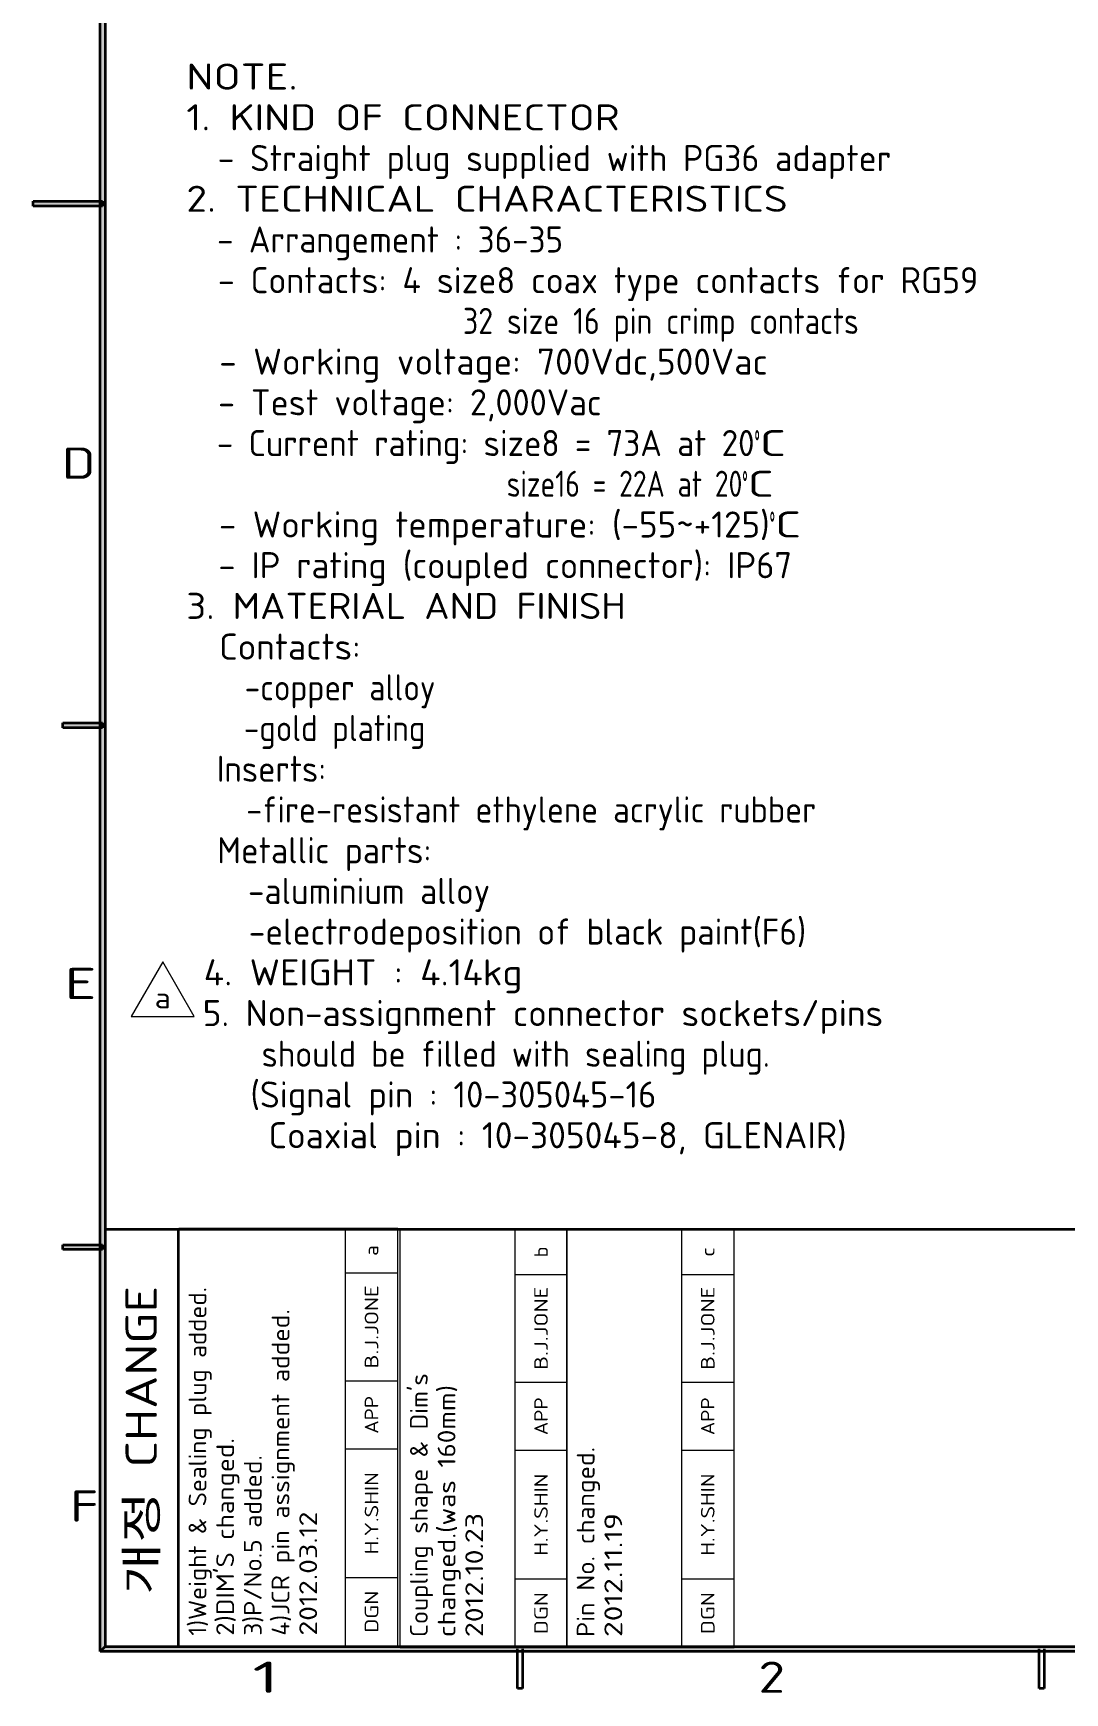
# Model space of a CAD drawing. Extents: x 23 to 472, y 3 to 294.
# Drawn here: x 23.4 to 122.2, y 5.8 to 164.8 of the extents above; entities that cross this region are included whole.
import ezdxf
from ezdxf.enums import TextEntityAlignment as Align

# ---------------------------------------------------------------- set-up
doc = ezdxf.new("R2010")
doc.units = 0
doc.layers.get('0').update_dxf_attribs({"lineweight": 13})
doc.layers.add('3', color=7, linetype='Continuous', lineweight=13)
doc.layers.add('5', color=7, linetype='Continuous', lineweight=13)
doc.styles.get("Standard").update_dxf_attribs({"font": 'isocp.shx'})

# ---------------------------------------------------------------- blocks, each defined once
blk = doc.blocks.new('BLOCK4340')
at = {"layer": '3', "color": 7, "lineweight": 13}
blk.add_text('D', height=3, dxfattribs=at).set_placement((26.11, 122.13), (29.34, 122.13), align=Align.FIT)
blk = doc.blocks.new('BLOCK4344')
at = {"layer": '3', "color": 7, "lineweight": 13}
blk.add_text('2', height=3, dxfattribs=at).set_placement((92.86, 5.79), (95.4, 5.79), align=Align.FIT)
blk = doc.blocks.new('BLOCK4345')
at = {"layer": '3', "color": 7, "lineweight": 13}
blk.add_text('E', height=3, dxfattribs=at).set_placement((26.38, 72.26), (29.42, 72.26), align=Align.FIT)
blk = doc.blocks.new('BLOCK4346')
at = {"layer": '3', "color": 7, "lineweight": 13}
blk.add_text('F', height=3, dxfattribs=at).set_placement((26.9, 22.19), (29.63, 22.19), align=Align.FIT)
blk = doc.blocks.new('BLOCK4347')
at = {"layer": '3', "color": 7, "lineweight": 13}
blk.add_text('1', height=3, dxfattribs=at).set_placement((44.37, 5.79), (46.9, 5.79), align=Align.FIT)
blk = doc.blocks.new('BLOCK4356')
at = {"layer": '5', "color": 7, "lineweight": 13}
blk.add_text('개정 CHANGE', height=3, rotation=90, dxfattribs=at).set_placement((35.21, 15.21), (35.21, 44.79), align=Align.FIT)
blk = doc.blocks.new('BLOCK4414')
at = {"layer": '3', "color": 7, "lineweight": 5}
blk.add_solid([(29.76, 287), (30.24, 287), (29.76, 9.76), (30.24, 10.24)], dxfattribs=at)
blk = doc.blocks.new('BLOCK4415')
at = {"layer": '3', "color": 7, "lineweight": 5}
blk.add_solid([(29.76, 9.76), (30.24, 10.24), (410.24, 9.76), (409.76, 10.24)], dxfattribs=at)
blk = doc.blocks.new('BLOCK4427')
at = {"layer": '3', "color": 7, "lineweight": 5}
blk.add_solid([(30.01, 148.74), (30.01, 148.26), (23.36, 148.74), (23.36, 148.26)], dxfattribs=at)
blk = doc.blocks.new('BLOCK4429')
at = {"layer": '3', "color": 7, "lineweight": 5}
blk.add_solid([(26.2, 98.26), (26.2, 98.74), (30, 98.26), (30, 98.74)], dxfattribs=at)
blk = doc.blocks.new('BLOCK4430')
at = {"layer": '3', "color": 7, "lineweight": 5}
blk.add_solid([(26.19, 48.74), (26.19, 48.26), (29.99, 48.74), (29.99, 48.26)], dxfattribs=at)
blk = doc.blocks.new('BLOCK4532')
at = {"color": 7, "lineweight": 13}
for s, p, p2 in [('NOTE.', (70, 234.19), (123.36, 234.19)), ('1. KIND OF CONNECTOR', (70, 214.68), (277.62, 214.68)), ('  - Straight plug supplied with PG36 adapter', (70, 195.17), (407.81, 195.17)), ('2. TECHNICAL CHARACTERISTICS', (70, 175.67), (358.17, 175.67)), ('  - Arrangement : 36-35', (70, 156.16), (250.53, 156.16)), ('  - Contacts: 4 size8 coax type contacts for RG59', (70, 136.65), (449.49, 136.65)), ('                    32 size 16 pin crimp contacts', (70, 117.14), (392.21, 117.14)), ('  - Working voltage: 700Vdc,500Vac', (70, 97.63), (348.58, 97.63)), ('  - Test voltage: 2,000Vac', (70, 78.12), (268.99, 78.12)), ('  - Current rating: size8 = 73A at 20', (70, 58.61), (342.26, 58.61)), ('%%d', (342.26, 58.61), (344.76, 58.61)), ('C', (344.76, 58.61), (357.37, 58.61)), ('                         size16 = 22A at 20', (70, 39.1), (336.43, 39.1)), ('%%d', (336.43, 39.1), (338.93, 39.1)), ('C', (338.93, 39.1), (351.54, 39.1)), ('  - Working temperature: (-55~+125)', (70, 19.59), (349.52, 19.59)), ('%%d', (349.52, 19.59), (352.02, 19.59)), ('C', (352.02, 19.59), (364.63, 19.59)), ('  - IP rating (coupled connector): IP67', (70, 0.09), (360.22, 0.09)), ('3. MATERIAL AND FINISH', (70, -19.42), (280.56, -19.42)), ('  Contacts:', (70, -38.93), (153.47, -38.93)), ('    -copper alloy', (70, -58.44), (189.38, -58.44)), ('    -gold plating', (70, -77.95), (184.55, -77.95)), ('  Inserts:', (70, -97.46), (136.96, -97.46)), ('    -fire-resistant ethylene acrylic rubber', (70, -116.97), (371.82, -116.97)), ('  Metallic parts:', (70, -136.48), (187.42, -136.48)), ('    -aluminium alloy', (70, -155.99), (215.57, -155.99)), ('    -electrodeposition of black paint(F6)', (70, -175.49), (367.01, -175.49)), (' 4. WEIGHT : 4.14kg', (70, -195), (231.09, -195)), (' 5. Non-assignment connector sockets/pins', (70, -214.51), (403.89, -214.51)), ('     should be filled with sealing plug.', (70, -234.02), (349.57, -234.02)), ('    (Signal pin : 10-305045-16', (70, -253.53), (295.22, -253.53)), ('     Coaxial pin : 10-305045-8, GLENAIR)', (70, -273.04), (386.42, -273.04))]:
    blk.add_text(s, height=12.5, dxfattribs=at).set_placement(p, p2, align=Align.FIT)
blk = doc.blocks.new('BLOCK4533')
at = {"color": 7, "lineweight": 13}
blk.add_lwpolyline([(43.61, -209.84), (73.8, -209.84), (58.7, -183.69)], close=True, dxfattribs=at)
blk.add_text('a', height=10, dxfattribs=at).set_placement((54.82, -205.97), (62.59, -205.97), align=Align.FIT)
blk = doc.blocks.new('BLOCK4588')
at = {"color": 7, "lineweight": 13}
for p, q in [((37.51, 10.19), (37.51, 50.23)), ((37.51, 50.23), (58.51, 50.23)), ((53.51, 10.19), (53.51, 50.23)), ((58.51, 10.19), (58.51, 50.23)), ((37.51, 10.19), (58.51, 10.19))]:
    blk.add_line(p, q, dxfattribs=at)
at = {"color": 7, "lineweight": 13, "ltscale": 0.125}
for p, q in [((53.51, 45.95), (58.51, 45.95)), ((53.51, 35.62), (58.51, 35.62)), ((53.51, 29.09), (58.51, 29.09)), ((53.51, 16.77), (58.51, 16.77))]:
    blk.add_line(p, q, dxfattribs=at)
at = {"color": 7, "lineweight": 13}
for s, height, p, p2 in [('a', 1.3, (56.64, 47.59), (56.64, 48.6)), ('B.J.JONE', 1.3, (56.64, 36.8), (56.64, 44.77)), ('1)Weight & Sealing plug added.', 1.7, (40.16, 11.19), (40.16, 44.6)), ('4)JCR pin assignment added.', 1.7, (48.12, 11.19), (48.12, 42.48)), ('APP', 1.3, (56.64, 30.54), (56.64, 34.17)), ("2)DIM'S changed.", 1.7, (42.81, 11.19), (42.81, 30.13)), ('3)P/No.5 added.', 1.7, (45.46, 11.19), (45.46, 28.49)), ('SHIN', 1.3, (56.64, 22.52), (56.64, 26.86)), ('2012.03.12', 1.7, (50.77, 11.19), (50.77, 23.08)), ('H.Y.', 1.3, (56.64, 18.99), (56.64, 22.52)), ('DGN', 1.3, (56.64, 11.46), (56.64, 15.5))]:
    blk.add_text(s, height=height, rotation=90, dxfattribs=at).set_placement(p, p2, align=Align.FIT)
blk = doc.blocks.new('BLOCK4600')
at = {"color": 7, "lineweight": 13}
for p, q in [((37.51, 10.19), (37.51, 50.23)), ((48.53, 10.19), (48.53, 50.23)), ((53.53, 10.19), (53.53, 50.23))]:
    blk.add_line(p, q, dxfattribs=at)
at = {"color": 7, "lineweight": 13, "ltscale": 0.400497}
for p, q in [((37.51, 50.23), (53.53, 50.23)), ((37.51, 10.19), (53.53, 10.19))]:
    blk.add_line(p, q, dxfattribs=at)
at = {"color": 7, "lineweight": 13, "ltscale": 0.125}
for p, q in [((48.53, 45.95), (53.53, 45.95)), ((48.53, 35.62), (53.53, 35.62)), ((48.53, 29.09), (53.53, 29.09)), ((48.53, 16.77), (53.53, 16.77))]:
    blk.add_line(p, q, dxfattribs=at)
at = {"color": 7, "lineweight": 13}
for s, height, p, p2 in [('b', 1.3, (51.66, 47.59), (51.66, 48.6)), ('B.J.JONE', 1.3, (51.66, 36.8), (51.66, 44.77)), ("Coupling shape & Dim's", 1.7, (40.16, 11.19), (40.16, 36.47)), ('changed.(was 160mm)', 1.7, (42.81, 11.19), (42.81, 35.35)), ('APP', 1.3, (51.66, 30.54), (51.66, 34.17)), ('SHIN', 1.3, (51.66, 22.52), (51.66, 26.86)), ('2012.10.23', 1.7, (45.46, 11.19), (45.46, 23.08)), ('H.Y.', 1.3, (51.66, 18.99), (51.66, 22.52)), ('DGN', 1.3, (51.66, 11.46), (51.66, 15.5))]:
    blk.add_text(s, height=height, rotation=90, dxfattribs=at).set_placement(p, p2, align=Align.FIT)
blk = doc.blocks.new('BLOCK4601')
at = {"color": 3, "lineweight": 13}
for p, q in [((37.51, 10.19), (37.51, 50.23)), ((48.53, 10.19), (48.53, 50.23)), ((53.53, 10.19), (53.53, 50.23))]:
    blk.add_line(p, q, dxfattribs=at)
at = {"color": 3, "lineweight": 13, "ltscale": 0.400497}
for p, q in [((37.51, 50.23), (53.53, 50.23)), ((37.51, 10.19), (53.53, 10.19))]:
    blk.add_line(p, q, dxfattribs=at)
at = {"color": 3, "lineweight": 13, "ltscale": 0.125}
for p, q in [((48.53, 45.95), (53.53, 45.95)), ((48.53, 35.62), (53.53, 35.62)), ((48.53, 29.09), (53.53, 29.09)), ((48.53, 16.77), (53.53, 16.77))]:
    blk.add_line(p, q, dxfattribs=at)
at = {"color": 3, "lineweight": 13}
for s, height, p, p2 in [('c', 1.3, (51.66, 47.64), (51.66, 48.55)), ('B.J.JONE', 1.3, (51.66, 36.8), (51.66, 44.77)), ('APP', 1.3, (51.66, 30.54), (51.66, 34.17)), ('Pin No. changed.', 1.7, (40.16, 11.19), (40.16, 29.41)), ('H.Y.SHIN', 1.3, (51.66, 18.99), (51.66, 26.86)), ('2012.11.19', 1.7, (42.81, 11.19), (42.81, 23.08)), ('DGN', 1.3, (51.66, 11.46), (51.66, 15.5))]:
    blk.add_text(s, height=height, rotation=90, dxfattribs=at).set_placement(p, p2, align=Align.FIT)

msp = doc.modelspace()

# ---------------------------------------------------------------- linework, layer by layer
at = {"color": 7, "lineweight": 35}
for p, q in [((30.2375, 50.2375), (409.7625, 50.2375)), ((37.2375, 50.2375), (37.2375, 10.2375))]:
    msp.add_line(p, q, dxfattribs=at)
at = {"layer": '3', "color": 7, "lineweight": 35}
for p, q in [((29.7625, 9.7625), (29.7625, 287)), ((30.2375, 287), (30.2375, 10.2375)), ((410.2375, 9.7625), (29.7625, 9.7625)), ((30.2375, 10.2375), (409.7625, 10.2375))]:
    msp.add_line(p, q, dxfattribs=at)
at = {"layer": '3', "color": 7, "lineweight": 35, "ltscale": 0.16625}
for p, q in [((23.3562, 148.7375), (30.0062, 148.7375)), ((30.0062, 148.2625), (23.3562, 148.2625))]:
    msp.add_line(p, q, dxfattribs=at)
at = {"layer": '3', "color": 7, "lineweight": 35, "ltscale": 0.011875}
for p, q in [((23.3562, 148.2625), (23.3562, 148.7375)), ((30.0062, 148.7375), (30.0062, 148.2625)), ((26.2, 98.2625), (26.2, 98.7375)), ((30, 98.7375), (30, 98.2625)), ((26.1938, 48.2625), (26.1938, 48.7375)), ((29.9938, 48.7375), (29.9938, 48.2625)), ((70.2375, 6.2), (69.7625, 6.2)), ((120.2375, 6.2), (119.7625, 6.2))]:
    msp.add_line(p, q, dxfattribs=at)
at = {"layer": '3', "color": 7, "lineweight": 35, "ltscale": 0.095}
for p, q in [((26.2, 98.7375), (30, 98.7375)), ((30, 98.2625), (26.2, 98.2625)), ((26.1938, 48.7375), (29.9938, 48.7375)), ((29.9938, 48.2625), (26.1938, 48.2625)), ((69.7625, 6.2), (69.7625, 10)), ((70.2375, 10), (70.2375, 6.2)), ((119.7625, 6.2), (119.7625, 10)), ((120.2375, 10), (120.2375, 6.2))]:
    msp.add_line(p, q, dxfattribs=at)
at = {"layer": '3', "color": 7, "lineweight": 35, "ltscale": 0.016794}
for p, q in [((29.7625, 9.7625), (30.2375, 10.2375)), ((30.2375, 10.2375), (29.7625, 9.7625))]:
    msp.add_line(p, q, dxfattribs=at)

# ---------------------------------------------------------------- block references
at = {"lineweight": 0, "xscale": 0.2, "yscale": 0.2, "zscale": 0.2}
for name in ['BLOCK4532', 'BLOCK4533']:
    msp.add_blockref(name, (24.0299, 112.5837), dxfattribs=at)
at = {"lineweight": 0}
for name, p in [('BLOCK4588', (-0.2119, 0.0785)), ('BLOCK4600', (21.0099, -0.0567)), ('BLOCK4601', (36.9867, -0.0567))]:
    msp.add_blockref(name, p, dxfattribs=at)
at = {"layer": '3', "lineweight": 0}
for name in ['BLOCK4414', 'BLOCK4427', 'BLOCK4340', 'BLOCK4429', 'BLOCK4345', 'BLOCK4430', 'BLOCK4346', 'BLOCK4415', 'BLOCK4347', 'BLOCK4344']:
    msp.add_blockref(name, (0, 0), dxfattribs=at)
at = {"layer": '5', "lineweight": 0}
msp.add_blockref('BLOCK4356', (0, 0), dxfattribs=at)

doc.saveas('drawing.dxf')
